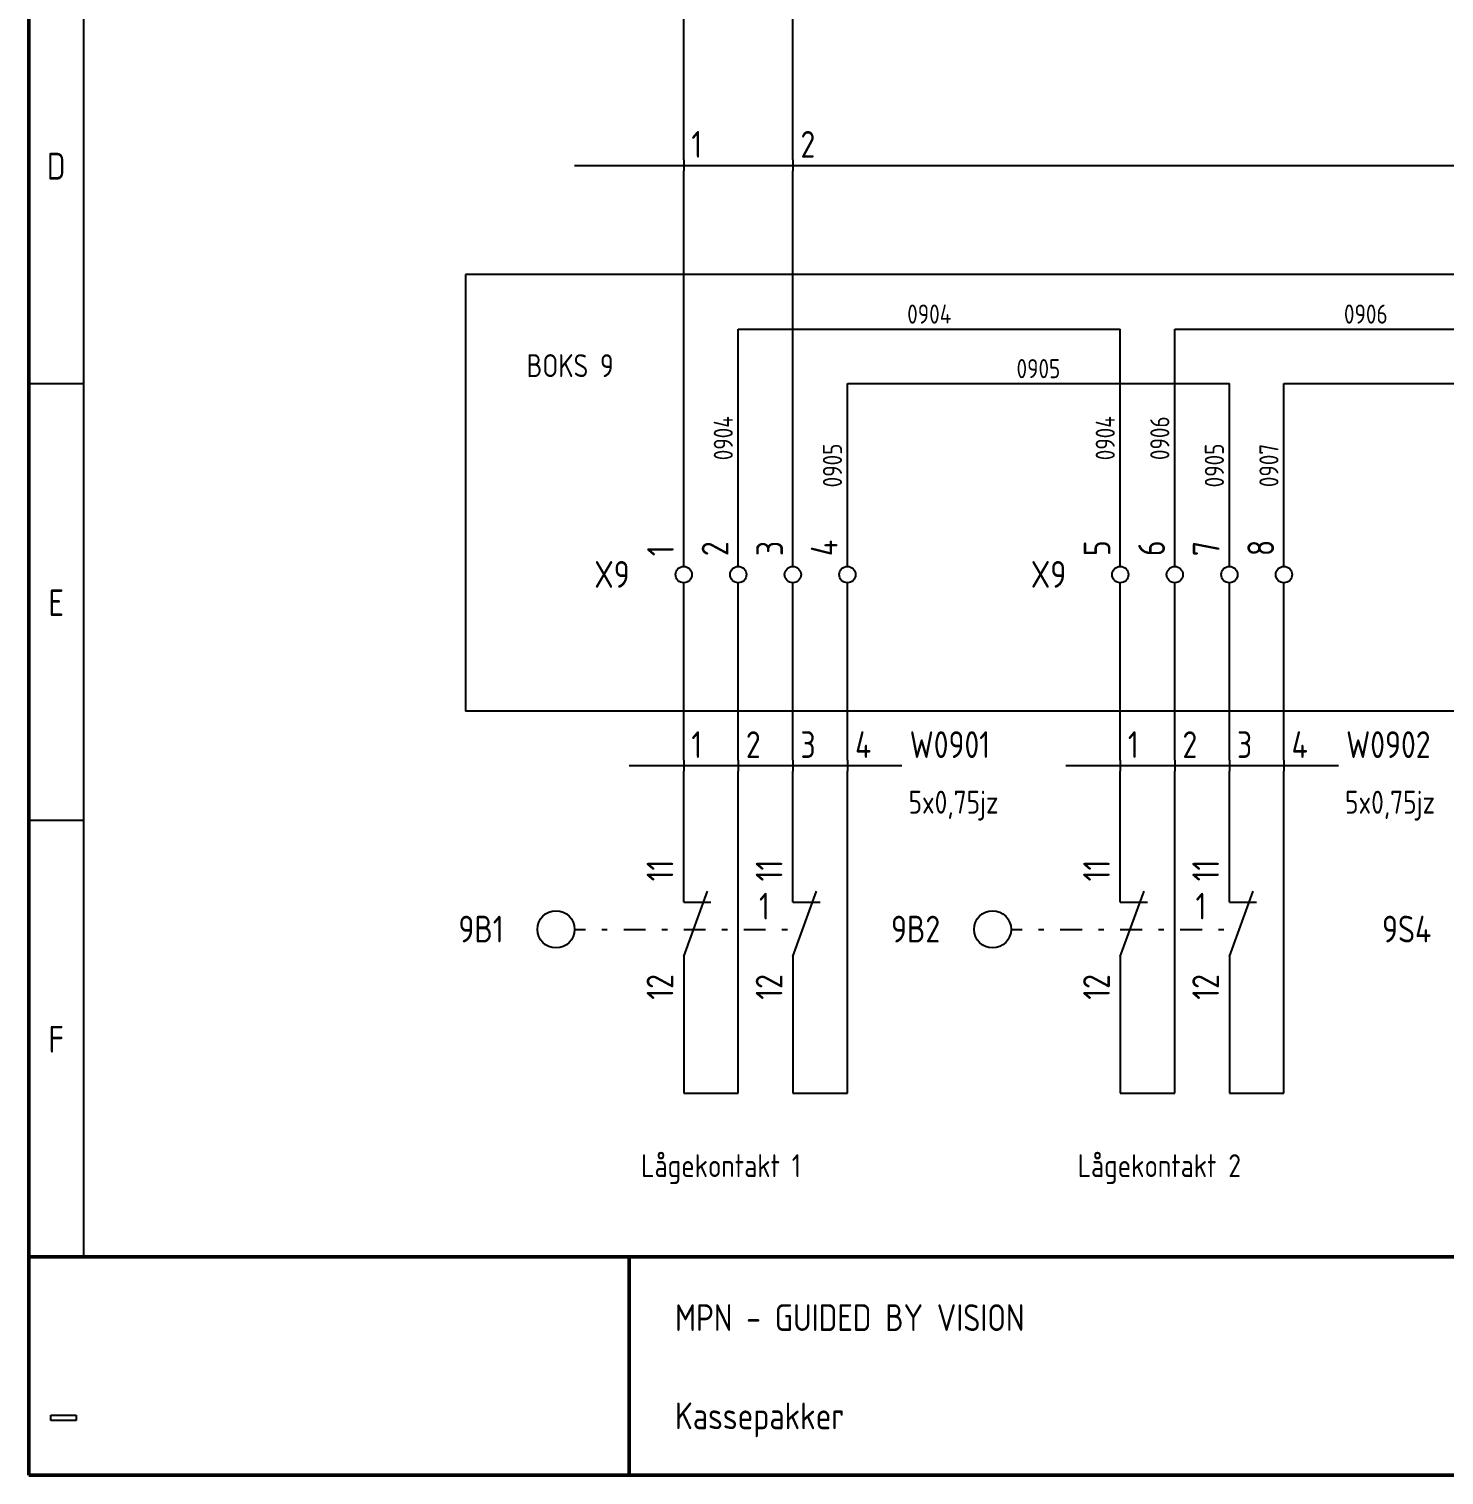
# Model space of a CAD drawing. Header units: millimetres. Extents: x 10 to 410, y 10 to 275.
# Drawn here: x 10 to 139.7, y 10 to 142.5 of the extents above; entities that cross this region are included whole.
import ezdxf
from ezdxf.enums import TextEntityAlignment as Align

# ---------------------------------------------------------------- set-up
doc = ezdxf.new("R2010")
doc.units = ezdxf.units.MM
doc.linetypes.add('Caddy_Dashdot', pattern=[5.5, 0.5, -1.5, 2, -1.5])
doc.linetypes.add('Caddy_Solid', pattern=[0])
doc.styles.add('Caddy_Vectorfont1p', font='isocp___.ttf', dxfattribs={"width": 0.9})
picture_1 = doc.add_image_def('image1.bmp', size_in_pixel=(51, 10))

# ---------------------------------------------------------------- blocks, each defined once
blk = doc.blocks.new('Blk1')
at = {"linetype": 'Caddy_Solid', "lineweight": 50}
for p, q in [((10, 10), (10, 275)), ((10, 30), (410, 30)), ((65, 30), (65, 10)), ((410, 10), (10, 10))]:
    blk.add_line(p, q, dxfattribs=at)
at = {"linetype": 'Caddy_Solid', "lineweight": 25}
for p, q in [((15, 270), (15, 30)), ((10, 110), (15, 110)), ((10, 70), (15, 70)), ((10, 30), (15, 30))]:
    blk.add_line(p, q, dxfattribs=at)
at = {"lineweight": 25, "style": 'Caddy_Vectorfont1p', "width": 0.9}
for s, p in [('D', (12.5, 128.7)), ('E', (12.5, 88.7)), ('F', (12.5, 48.7))]:
    blk.add_text(s, height=2.45, dxfattribs=at).set_placement(p, align=Align.CENTER)
for s, p in [('MPN - GUIDED BY VISION', (69.2, 23.2)), ('Kassepakker', (69.2, 14.2))]:
    blk.add_text(s, height=2.45, dxfattribs=at).set_placement(p)
image = blk.add_image(picture_1, insert=(12, 15), size_in_units=(2.32, 0.484))
blk = doc.blocks.new('Blk2')
at = {"linetype": 'Caddy_Solid', "lineweight": 25}
for p, q in [((85, 93.25), (85, 95)), ((85, 90), (85, 91.75))]:
    blk.add_line(p, q, dxfattribs=at)
blk.add_circle((85, 92.5), 0.75, dxfattribs=at)
at = {"lineweight": 25, "style": 'Caddy_Vectorfont1p', "width": 0.9}
blk.add_attdef('$TAG160400', (84.1, 94.2), '', height=2.45, rotation=90, dxfattribs=at)
at = {"lineweight": 25, "style": 'Caddy_Vectorfont1p', "width": 0.9, "flags": 1}
blk.add_attdef('$TAG160410', (87.6, 94.2), '', height=2.45, rotation=90, dxfattribs=at)
for tag, p in [('$TAG140020', (80.05, 98.3)), ('$TAG140050', (80.05, 94.8)), ('$TAG160010', (80.05, 91.3)), ('$TAG160030', (80.05, 87.8)), ('$TAG160040', (80.05, 82.8))]:
    blk.add_attdef(tag, text='', height=2.45, dxfattribs=at).set_placement(p, align=Align.RIGHT)
blk = doc.blocks.new('Blk3')
at = {"linetype": 'Caddy_Solid', "lineweight": 25}
for p, q in [((80, 93.25), (80, 95)), ((80, 90), (80, 91.75))]:
    blk.add_line(p, q, dxfattribs=at)
blk.add_circle((80, 92.5), 0.75, dxfattribs=at)
at = {"lineweight": 25, "style": 'Caddy_Vectorfont1p', "width": 0.9}
blk.add_attdef('$TAG160400', (79.1, 94.2), '', height=2.45, rotation=90, dxfattribs=at)
at = {"lineweight": 25, "style": 'Caddy_Vectorfont1p', "width": 0.9, "flags": 1}
blk.add_attdef('$TAG160410', (82.6, 94.2), '', height=2.45, rotation=90, dxfattribs=at)
for tag, p in [('$TAG140020', (75.05, 98.3)), ('$TAG140050', (75.05, 94.8)), ('$TAG160010', (75.05, 91.3)), ('$TAG160030', (75.05, 87.8)), ('$TAG160040', (75.05, 82.8))]:
    blk.add_attdef(tag, text='', height=2.45, dxfattribs=at).set_placement(p, align=Align.RIGHT)
blk = doc.blocks.new('Blk4')
at = {"linetype": 'Caddy_Solid', "lineweight": 25}
for p, q in [((75, 93.25), (75, 95)), ((75, 90), (75, 91.75))]:
    blk.add_line(p, q, dxfattribs=at)
blk.add_circle((75, 92.5), 0.75, dxfattribs=at)
at = {"lineweight": 25, "style": 'Caddy_Vectorfont1p', "width": 0.9}
blk.add_attdef('$TAG160400', (74.1, 94.2), '', height=2.45, rotation=90, dxfattribs=at)
at = {"lineweight": 25, "style": 'Caddy_Vectorfont1p', "width": 0.9, "flags": 1}
blk.add_attdef('$TAG160410', (77.6, 94.2), '', height=2.45, rotation=90, dxfattribs=at)
for tag, p in [('$TAG140020', (70.05, 98.3)), ('$TAG140050', (70.05, 94.8)), ('$TAG160010', (70.05, 91.3)), ('$TAG160030', (70.05, 87.8)), ('$TAG160040', (70.05, 82.8))]:
    blk.add_attdef(tag, text='', height=2.45, dxfattribs=at).set_placement(p, align=Align.RIGHT)
blk = doc.blocks.new('Blk5')
at = {"linetype": 'Caddy_Solid', "lineweight": 25}
for p, q in [((70, 93.25), (70, 95)), ((70, 90), (70, 91.75))]:
    blk.add_line(p, q, dxfattribs=at)
blk.add_circle((70, 92.5), 0.75, dxfattribs=at)
at = {"lineweight": 25, "style": 'Caddy_Vectorfont1p', "width": 0.9}
blk.add_attdef('$TAG160400', (69.1, 94.2), '', height=2.45, rotation=90, dxfattribs=at)
at = {"lineweight": 25, "style": 'Caddy_Vectorfont1p', "width": 0.9, "flags": 1}
blk.add_attdef('$TAG160410', (72.6, 94.2), '', height=2.45, rotation=90, dxfattribs=at)
for tag, p in [('$TAG140020', (65.05, 98.3)), ('$TAG140050', (65.05, 94.8)), ('$TAG160030', (65.05, 87.8)), ('$TAG160040', (65.05, 82.8))]:
    blk.add_attdef(tag, text='', height=2.45, dxfattribs=at).set_placement(p, align=Align.RIGHT)
at = {"lineweight": 25, "style": 'Caddy_Vectorfont1p', "width": 0.9}
blk.add_attdef('$TAG160010', text='', height=2.45, dxfattribs=at).set_placement((65.05, 91.3), align=Align.RIGHT)
blk = doc.blocks.new('Blk9')
at = {"linetype": 'Caddy_Solid', "lineweight": 25}
for p, q in [((110, 62.5), (110, 65)), ((110, 57.5), (112.18, 63.5)), ((110, 62.5), (112.5, 62.5)), ((110, 57.5), (110, 55))]:
    blk.add_line(p, q, dxfattribs=at)
at = {"lineweight": 25, "style": 'Caddy_Vectorfont1p', "width": 0.9}
blk.add_attdef('$TAG175000_00', (109.05, 64.4), '', height=2.45, rotation=90, dxfattribs=at)
for tag, p in [('$TAG175000_01', (109.05, 55.9)), ('$TAG160500', (110.6, 46.74))]:
    blk.add_attdef(tag, text='', height=2.45, rotation=90, dxfattribs=at).set_placement(p, align=Align.RIGHT)
blk = doc.blocks.new('Blk10')
at = {"linetype": 'Caddy_Solid', "lineweight": 25}
for p, q in [((120, 62.5), (120, 65)), ((120, 57.5), (122.18, 63.5)), ((120, 62.5), (122.5, 62.5)), ((120, 57.5), (120, 55))]:
    blk.add_line(p, q, dxfattribs=at)
at = {"lineweight": 25, "style": 'Caddy_Vectorfont1p', "width": 0.9}
blk.add_attdef('$TAG175000_00', (119.05, 64.4), '', height=2.45, rotation=90, dxfattribs=at)
for tag, p in [('$TAG175000_01', (119.05, 55.9)), ('$TAG160500', (120.6, 46.74))]:
    blk.add_attdef(tag, text='', height=2.45, rotation=90, dxfattribs=at).set_placement(p, align=Align.RIGHT)
blk = doc.blocks.new('Blk8')
at = {"linetype": 'Caddy_Solid', "lineweight": 25}
blk.add_line((100, 60), (101, 60), dxfattribs=at)
at = {"linetype": 'Caddy_Dashdot', "lineweight": 25}
blk.add_line((102.5, 60), (120, 60), dxfattribs=at)
at = {"linetype": 'Caddy_Solid', "lineweight": 25}
blk.add_circle((98.3, 60), 1.7, dxfattribs=at)
ref = blk.add_blockref('Blk9', (0, 0, 1))
ref.add_attrib('$TAG175000_00', '11', (109.05, 64.4), dxfattribs={"lineweight": 25, "height": 2.45, "rotation": 90, "style": 'Caddy_Vectorfont1p', "width": 0.9})
ref.add_attrib('$TAG175000_01', '12', dxfattribs={"lineweight": 25, "height": 2.45, "rotation": 90, "style": 'Caddy_Vectorfont1p', "width": 0.9}).set_placement((109.05, 55.9), align=Align.RIGHT)
ref = blk.add_blockref('Blk10', (0, 0, 1))
ref.add_attrib('$TAG175000_00', '11', (119.05, 64.4), dxfattribs={"lineweight": 25, "height": 2.45, "rotation": 90, "style": 'Caddy_Vectorfont1p', "width": 0.9})
ref.add_attrib('$TAG175000_01', '12', dxfattribs={"lineweight": 25, "height": 2.45, "rotation": 90, "style": 'Caddy_Vectorfont1p', "width": 0.9}).set_placement((119.05, 55.9), align=Align.RIGHT)
at = {"lineweight": 25, "style": 'Caddy_Vectorfont1p', "width": 0.9}
blk.add_attdef('$TAG175000_00', (116.9, 60.9), '', height=2.45, dxfattribs=at)
for tag, p in [('$TAG160010', (93.5, 58.8)), ('$TAG160030', (113.5, 55.3))]:
    blk.add_attdef(tag, text='', height=2.45, dxfattribs=at).set_placement(p, align=Align.RIGHT)
at = {"lineweight": 25, "style": 'Caddy_Vectorfont1p', "width": 0.9, "flags": 1}
blk.add_attdef('$TAG160040', text='', height=2.45, dxfattribs=at).set_placement((113.5, 51.8), align=Align.RIGHT)
blk = doc.blocks.new('Blk11')
at = {"linetype": 'Caddy_Solid', "lineweight": 25}
for p, q in [((125, 93.25), (125, 95)), ((125, 90), (125, 91.75))]:
    blk.add_line(p, q, dxfattribs=at)
blk.add_circle((125, 92.5), 0.75, dxfattribs=at)
at = {"lineweight": 25, "style": 'Caddy_Vectorfont1p', "width": 0.9}
blk.add_attdef('$TAG160400', (124.1, 94.2), '', height=2.45, rotation=90, dxfattribs=at)
at = {"lineweight": 25, "style": 'Caddy_Vectorfont1p', "width": 0.9, "flags": 1}
blk.add_attdef('$TAG160410', (127.6, 94.2), '', height=2.45, rotation=90, dxfattribs=at)
for tag, p in [('$TAG140020', (120.05, 98.3)), ('$TAG140050', (120.05, 94.8)), ('$TAG160010', (120.05, 91.3)), ('$TAG160030', (120.05, 87.8)), ('$TAG160040', (120.05, 82.8))]:
    blk.add_attdef(tag, text='', height=2.45, dxfattribs=at).set_placement(p, align=Align.RIGHT)
blk = doc.blocks.new('Blk12')
at = {"linetype": 'Caddy_Solid', "lineweight": 25}
for p, q in [((120, 93.25), (120, 95)), ((120, 90), (120, 91.75))]:
    blk.add_line(p, q, dxfattribs=at)
blk.add_circle((120, 92.5), 0.75, dxfattribs=at)
at = {"lineweight": 25, "style": 'Caddy_Vectorfont1p', "width": 0.9}
blk.add_attdef('$TAG160400', (119.1, 94.2), '', height=2.45, rotation=90, dxfattribs=at)
at = {"lineweight": 25, "style": 'Caddy_Vectorfont1p', "width": 0.9, "flags": 1}
blk.add_attdef('$TAG160410', (122.6, 94.2), '', height=2.45, rotation=90, dxfattribs=at)
for tag, p in [('$TAG140020', (115.05, 98.3)), ('$TAG140050', (115.05, 94.8)), ('$TAG160010', (115.05, 91.3)), ('$TAG160030', (115.05, 87.8)), ('$TAG160040', (115.05, 82.8))]:
    blk.add_attdef(tag, text='', height=2.45, dxfattribs=at).set_placement(p, align=Align.RIGHT)
blk = doc.blocks.new('Blk13')
at = {"linetype": 'Caddy_Solid', "lineweight": 25}
for p, q in [((115, 93.25), (115, 95)), ((115, 90), (115, 91.75))]:
    blk.add_line(p, q, dxfattribs=at)
blk.add_circle((115, 92.5), 0.75, dxfattribs=at)
at = {"lineweight": 25, "style": 'Caddy_Vectorfont1p', "width": 0.9}
blk.add_attdef('$TAG160400', (114.1, 94.2), '', height=2.45, rotation=90, dxfattribs=at)
at = {"lineweight": 25, "style": 'Caddy_Vectorfont1p', "width": 0.9, "flags": 1}
blk.add_attdef('$TAG160410', (117.6, 94.2), '', height=2.45, rotation=90, dxfattribs=at)
for tag, p in [('$TAG140020', (110.05, 98.3)), ('$TAG140050', (110.05, 94.8)), ('$TAG160010', (110.05, 91.3)), ('$TAG160030', (110.05, 87.8)), ('$TAG160040', (110.05, 82.8))]:
    blk.add_attdef(tag, text='', height=2.45, dxfattribs=at).set_placement(p, align=Align.RIGHT)
blk = doc.blocks.new('Blk14')
at = {"linetype": 'Caddy_Solid', "lineweight": 25}
for p, q in [((110, 93.25), (110, 95)), ((110, 90), (110, 91.75))]:
    blk.add_line(p, q, dxfattribs=at)
blk.add_circle((110, 92.5), 0.75, dxfattribs=at)
at = {"lineweight": 25, "style": 'Caddy_Vectorfont1p', "width": 0.9}
blk.add_attdef('$TAG160400', (109.1, 94.2), '', height=2.45, rotation=90, dxfattribs=at)
at = {"lineweight": 25, "style": 'Caddy_Vectorfont1p', "width": 0.9, "flags": 1}
blk.add_attdef('$TAG160410', (112.6, 94.2), '', height=2.45, rotation=90, dxfattribs=at)
for tag, p in [('$TAG140020', (105.05, 98.3)), ('$TAG140050', (105.05, 94.8)), ('$TAG160030', (105.05, 87.8)), ('$TAG160040', (105.05, 82.8))]:
    blk.add_attdef(tag, text='', height=2.45, dxfattribs=at).set_placement(p, align=Align.RIGHT)
at = {"lineweight": 25, "style": 'Caddy_Vectorfont1p', "width": 0.9}
blk.add_attdef('$TAG160010', text='', height=2.45, dxfattribs=at).set_placement((105.05, 91.3), align=Align.RIGHT)
blk = doc.blocks.new('Blk33')
at = {"linetype": 'Caddy_Solid', "lineweight": 25}
for p, q in [((150, 62.5), (150, 65)), ((160, 62.5), (160, 65)), ((150, 57.5), (152.18, 63.5)), ((150, 62.5), (152.5, 62.5)), ((160, 57.5), (162.18, 63.5)), ((160, 62.5), (162.5, 62.5)), ((141, 58), (141.53, 60.12)), ((143, 58), (142.47, 60.12)), ((142.5, 60), (144.5, 60)), ((143.5, 60), (145.5, 60)), ((146.5, 60), (148.56, 60)), ((149.5, 60), (150.91, 60)), ((151.5, 60), (153.56, 60)), ((154, 60), (156.06, 60)), ((156.5, 60), (158.56, 60)), ((156.5, 60), (158.56, 60)), ((159.5, 60), (160.91, 60)), ((141, 58), (143, 58)), ((150, 57.5), (150, 55)), ((160, 57.5), (160, 55))]:
    blk.add_line(p, q, dxfattribs=at)
blk.add_circle((142, 61), 1, dxfattribs=at)
at = {"lineweight": 25, "style": 'Caddy_Vectorfont1p', "width": 0.9}
for s, p in [('11', (149.4, 65.6)), ('11', (159.4, 65.6)), ('12', (149.4, 55.6)), ('12', (159.4, 55.6))]:
    blk.add_text(s, height=2.1, rotation=90, dxfattribs=at).set_placement(p)
blk.add_text('9S4', height=2.45, dxfattribs=at).set_placement((138.5, 58.8), align=Align.RIGHT)
for p in [(149.05, 64.4), (159.05, 64.4)]:
    blk.add_attdef('$TAG175000_00', p, '', height=2.45, rotation=90, dxfattribs=at)
for p in [(149.05, 55.9), (159.05, 55.9)]:
    blk.add_attdef('$TAG175000_01', text='', height=2.45, rotation=90, dxfattribs=at).set_placement(p, align=Align.RIGHT)
blk = doc.blocks.new('Blk35')
at = {"linetype": 'Caddy_Solid', "lineweight": 25}
for p, q in [((70, 62.5), (70, 65)), ((70, 57.5), (72.18, 63.5)), ((70, 62.5), (72.5, 62.5)), ((70, 57.5), (70, 55))]:
    blk.add_line(p, q, dxfattribs=at)
at = {"lineweight": 25, "style": 'Caddy_Vectorfont1p', "width": 0.9}
blk.add_attdef('$TAG175000_00', (69.05, 64.4), '', height=2.45, rotation=90, dxfattribs=at)
for tag, p in [('$TAG175000_01', (69.05, 55.9)), ('$TAG160500', (70.6, 46.74))]:
    blk.add_attdef(tag, text='', height=2.45, rotation=90, dxfattribs=at).set_placement(p, align=Align.RIGHT)
blk = doc.blocks.new('Blk36')
at = {"linetype": 'Caddy_Solid', "lineweight": 25}
for p, q in [((80, 62.5), (80, 65)), ((80, 57.5), (82.18, 63.5)), ((80, 62.5), (82.5, 62.5)), ((80, 57.5), (80, 55))]:
    blk.add_line(p, q, dxfattribs=at)
at = {"lineweight": 25, "style": 'Caddy_Vectorfont1p', "width": 0.9}
blk.add_attdef('$TAG175000_00', (79.05, 64.4), '', height=2.45, rotation=90, dxfattribs=at)
for tag, p in [('$TAG175000_01', (79.05, 55.9)), ('$TAG160500', (80.6, 46.74))]:
    blk.add_attdef(tag, text='', height=2.45, rotation=90, dxfattribs=at).set_placement(p, align=Align.RIGHT)
blk = doc.blocks.new('Blk34')
at = {"linetype": 'Caddy_Solid', "lineweight": 25}
blk.add_line((60, 60), (61, 60), dxfattribs=at)
at = {"linetype": 'Caddy_Dashdot', "lineweight": 25}
blk.add_line((62.5, 60), (80, 60), dxfattribs=at)
at = {"linetype": 'Caddy_Solid', "lineweight": 25}
blk.add_circle((58.3, 60), 1.7, dxfattribs=at)
ref = blk.add_blockref('Blk35', (0, 0, 1))
ref.add_attrib('$TAG175000_00', '11', (69.05, 64.4), dxfattribs={"lineweight": 25, "height": 2.45, "rotation": 90, "style": 'Caddy_Vectorfont1p', "width": 0.9})
ref.add_attrib('$TAG175000_01', '12', dxfattribs={"lineweight": 25, "height": 2.45, "rotation": 90, "style": 'Caddy_Vectorfont1p', "width": 0.9}).set_placement((69.05, 55.9), align=Align.RIGHT)
ref = blk.add_blockref('Blk36', (0, 0, 1))
ref.add_attrib('$TAG175000_00', '11', (79.05, 64.4), dxfattribs={"lineweight": 25, "height": 2.45, "rotation": 90, "style": 'Caddy_Vectorfont1p', "width": 0.9})
ref.add_attrib('$TAG175000_01', '12', dxfattribs={"lineweight": 25, "height": 2.45, "rotation": 90, "style": 'Caddy_Vectorfont1p', "width": 0.9}).set_placement((79.05, 55.9), align=Align.RIGHT)
at = {"lineweight": 25, "style": 'Caddy_Vectorfont1p', "width": 0.9}
blk.add_attdef('$TAG175000_00', (76.9, 60.9), '', height=2.45, dxfattribs=at)
for tag, p in [('$TAG160010', (53.5, 58.8)), ('$TAG160030', (73.5, 55.3))]:
    blk.add_attdef(tag, text='', height=2.45, dxfattribs=at).set_placement(p, align=Align.RIGHT)
at = {"lineweight": 25, "style": 'Caddy_Vectorfont1p', "width": 0.9, "flags": 1}
blk.add_attdef('$TAG160040', text='', height=2.45, dxfattribs=at).set_placement((73.5, 51.8), align=Align.RIGHT)
blk = doc.blocks.new('Blk37')
at = {"linetype": 'Caddy_Solid', "lineweight": 25}
blk.add_line((70, 75.5), (70, 74.5), dxfattribs=at)
at = {"lineweight": 25, "style": 'Caddy_Vectorfont1p', "width": 0.9}
blk.add_attdef('$TAG160210', (70.7, 75.7), '', height=2.45, dxfattribs=at)
at = {"lineweight": 25, "style": 'Caddy_Vectorfont1p', "width": 0.9, "flags": 1}
for tag, p in [('$TAG160010', (90.7, 75.7)), ('$TAG160220', (70.7, 70.7)), ('$TAG160030', (90.7, 70.7)), ('$TAG160230', (70.7, 65.7)), ('$TAG160200', (90.7, 65.7)), ('$TAG160040', (90.7, 60.7)), ('$TAG160101', (90.7, 55.7))]:
    blk.add_attdef(tag, p, '', height=2.45, dxfattribs=at)
blk = doc.blocks.new('Blk38')
at = {"linetype": 'Caddy_Solid', "lineweight": 25}
blk.add_line((75, 75.5), (75, 74.5), dxfattribs=at)
at = {"lineweight": 25, "style": 'Caddy_Vectorfont1p', "width": 0.9}
blk.add_attdef('$TAG160210', (75.7, 75.7), '', height=2.45, dxfattribs=at)
at = {"lineweight": 25, "style": 'Caddy_Vectorfont1p', "width": 0.9, "flags": 1}
for tag, p in [('$TAG160010', (90.7, 75.7)), ('$TAG160220', (75.7, 70.7)), ('$TAG160030', (90.7, 70.7)), ('$TAG160230', (75.7, 65.7)), ('$TAG160200', (90.7, 65.7)), ('$TAG160040', (90.7, 60.7)), ('$TAG160101', (90.7, 55.7))]:
    blk.add_attdef(tag, p, '', height=2.45, dxfattribs=at)
blk = doc.blocks.new('Blk39')
at = {"linetype": 'Caddy_Solid', "lineweight": 25}
blk.add_line((80, 75.5), (80, 74.5), dxfattribs=at)
at = {"lineweight": 25, "style": 'Caddy_Vectorfont1p', "width": 0.9}
blk.add_attdef('$TAG160210', (80.7, 75.7), '', height=2.45, dxfattribs=at)
at = {"lineweight": 25, "style": 'Caddy_Vectorfont1p', "width": 0.9, "flags": 1}
for tag, p in [('$TAG160010', (90.7, 75.7)), ('$TAG160220', (80.7, 70.7)), ('$TAG160030', (90.7, 70.7)), ('$TAG160230', (80.7, 65.7)), ('$TAG160200', (90.7, 65.7)), ('$TAG160040', (90.7, 60.7)), ('$TAG160101', (90.7, 55.7))]:
    blk.add_attdef(tag, p, '', height=2.45, dxfattribs=at)
blk = doc.blocks.new('Blk40')
at = {"linetype": 'Caddy_Solid', "lineweight": 25}
blk.add_line((85, 75.5), (85, 74.5), dxfattribs=at)
at = {"lineweight": 25, "style": 'Caddy_Vectorfont1p', "width": 0.9}
for tag, p in [('$TAG160210', (85.7, 75.7)), ('$TAG160010', (90.7, 75.7)), ('$TAG160030', (90.7, 70.7)), ('$TAG160200', (90.7, 65.7))]:
    blk.add_attdef(tag, p, '', height=2.45, dxfattribs=at)
at = {"lineweight": 25, "style": 'Caddy_Vectorfont1p', "width": 0.9, "flags": 1}
for tag, p in [('$TAG160220', (85.7, 70.7)), ('$TAG160230', (85.7, 65.7)), ('$TAG160040', (90.7, 60.7)), ('$TAG160101', (90.7, 55.7))]:
    blk.add_attdef(tag, p, '', height=2.45, dxfattribs=at)
blk = doc.blocks.new('Blk41')
at = {"linetype": 'Caddy_Solid', "lineweight": 25}
blk.add_line((110, 75.5), (110, 74.5), dxfattribs=at)
at = {"lineweight": 25, "style": 'Caddy_Vectorfont1p', "width": 0.9}
blk.add_attdef('$TAG160210', (110.7, 75.7), '', height=2.45, dxfattribs=at)
at = {"lineweight": 25, "style": 'Caddy_Vectorfont1p', "width": 0.9, "flags": 1}
for tag, p in [('$TAG160010', (130.7, 75.7)), ('$TAG160220', (110.7, 70.7)), ('$TAG160030', (130.7, 70.7)), ('$TAG160230', (110.7, 65.7)), ('$TAG160200', (130.7, 65.7)), ('$TAG160040', (130.7, 60.7)), ('$TAG160101', (130.7, 55.7))]:
    blk.add_attdef(tag, p, '', height=2.45, dxfattribs=at)
blk = doc.blocks.new('Blk42')
at = {"linetype": 'Caddy_Solid', "lineweight": 25}
blk.add_line((115, 75.5), (115, 74.5), dxfattribs=at)
at = {"lineweight": 25, "style": 'Caddy_Vectorfont1p', "width": 0.9}
blk.add_attdef('$TAG160210', (115.7, 75.7), '', height=2.45, dxfattribs=at)
at = {"lineweight": 25, "style": 'Caddy_Vectorfont1p', "width": 0.9, "flags": 1}
for tag, p in [('$TAG160010', (130.7, 75.7)), ('$TAG160220', (115.7, 70.7)), ('$TAG160030', (130.7, 70.7)), ('$TAG160230', (115.7, 65.7)), ('$TAG160200', (130.7, 65.7)), ('$TAG160040', (130.7, 60.7)), ('$TAG160101', (130.7, 55.7))]:
    blk.add_attdef(tag, p, '', height=2.45, dxfattribs=at)
blk = doc.blocks.new('Blk43')
at = {"linetype": 'Caddy_Solid', "lineweight": 25}
blk.add_line((120, 75.5), (120, 74.5), dxfattribs=at)
at = {"lineweight": 25, "style": 'Caddy_Vectorfont1p', "width": 0.9}
blk.add_attdef('$TAG160210', (120.7, 75.7), '', height=2.45, dxfattribs=at)
at = {"lineweight": 25, "style": 'Caddy_Vectorfont1p', "width": 0.9, "flags": 1}
for tag, p in [('$TAG160010', (130.7, 75.7)), ('$TAG160220', (120.7, 70.7)), ('$TAG160030', (130.7, 70.7)), ('$TAG160230', (120.7, 65.7)), ('$TAG160200', (130.7, 65.7)), ('$TAG160040', (130.7, 60.7)), ('$TAG160101', (130.7, 55.7))]:
    blk.add_attdef(tag, p, '', height=2.45, dxfattribs=at)
blk = doc.blocks.new('Blk44')
at = {"linetype": 'Caddy_Solid', "lineweight": 25}
blk.add_line((125, 75.5), (125, 74.5), dxfattribs=at)
at = {"lineweight": 25, "style": 'Caddy_Vectorfont1p', "width": 0.9}
for tag, p in [('$TAG160210', (125.7, 75.7)), ('$TAG160010', (130.7, 75.7)), ('$TAG160030', (130.7, 70.7)), ('$TAG160200', (130.7, 65.7))]:
    blk.add_attdef(tag, p, '', height=2.45, dxfattribs=at)
at = {"lineweight": 25, "style": 'Caddy_Vectorfont1p', "width": 0.9, "flags": 1}
for tag, p in [('$TAG160220', (125.7, 70.7)), ('$TAG160230', (125.7, 65.7)), ('$TAG160040', (130.7, 60.7)), ('$TAG160101', (130.7, 55.7))]:
    blk.add_attdef(tag, p, '', height=2.45, dxfattribs=at)
blk = doc.blocks.new('Blk49')
at = {"linetype": 'Caddy_Solid', "lineweight": 25}
blk.add_line((70, 130.5), (70, 129.5), dxfattribs=at)
at = {"lineweight": 25, "style": 'Caddy_Vectorfont1p', "width": 0.9}
blk.add_attdef('$TAG160210', (70.7, 130.7), '', height=2.45, dxfattribs=at)
at = {"lineweight": 25, "style": 'Caddy_Vectorfont1p', "width": 0.9, "flags": 1}
for tag, p in [('$TAG160010', (255.7, 130.7)), ('$TAG160220', (70.7, 125.7)), ('$TAG160030', (255.7, 125.7)), ('$TAG160230', (70.7, 120.7)), ('$TAG160200', (255.7, 120.7)), ('$TAG160040', (255.7, 115.7)), ('$TAG160101', (255.7, 110.7))]:
    blk.add_attdef(tag, p, '', height=2.45, dxfattribs=at)
blk = doc.blocks.new('Blk50')
at = {"linetype": 'Caddy_Solid', "lineweight": 25}
blk.add_line((80, 130.5), (80, 129.5), dxfattribs=at)
at = {"lineweight": 25, "style": 'Caddy_Vectorfont1p', "width": 0.9}
blk.add_attdef('$TAG160210', (80.7, 130.7), '', height=2.45, dxfattribs=at)
at = {"lineweight": 25, "style": 'Caddy_Vectorfont1p', "width": 0.9, "flags": 1}
for tag, p in [('$TAG160010', (255.7, 130.7)), ('$TAG160220', (80.7, 125.7)), ('$TAG160030', (255.7, 125.7)), ('$TAG160230', (80.7, 120.7)), ('$TAG160200', (255.7, 120.7)), ('$TAG160040', (255.7, 115.7)), ('$TAG160101', (255.7, 110.7))]:
    blk.add_attdef(tag, p, '', height=2.45, dxfattribs=at)

msp = doc.modelspace()

# ---------------------------------------------------------------- linework, layer by layer
at = {"linetype": 'Caddy_Solid', "lineweight": 25}
for p, q in [((70, 130.5), (70, 195)), ((80, 130.5), (80, 195)), ((60, 130), (255, 130)), ((70, 95), (70, 129.5)), ((80, 95), (80, 129.5)), ((270, 120), (50, 120)), ((50, 120), (50, 80)), ((75, 115), (110, 115)), ((75, 95), (75, 115)), ((110, 95), (110, 115)), ((115, 115), (150, 115)), ((115, 95), (115, 115)), ((85, 110), (120, 110)), ((85, 95), (85, 110)), ((120, 95), (120, 110)), ((125, 110), (160, 110)), ((125, 95), (125, 110)), ((70, 75.5), (70, 90)), ((75, 75.5), (75, 90)), ((80, 75.5), (80, 90)), ((85, 75.5), (85, 90)), ((110, 75.5), (110, 90)), ((115, 75.5), (115, 90)), ((120, 75.5), (120, 90)), ((125, 75.5), (125, 90)), ((270, 80), (50, 80)), ((65, 75), (90, 75)), ((70, 65), (70, 74.5)), ((75, 45), (75, 74.5)), ((80, 65), (80, 74.5)), ((85, 45), (85, 74.5)), ((105, 75), (130, 75)), ((110, 65), (110, 74.5)), ((115, 45), (115, 74.5)), ((120, 65), (120, 74.5)), ((125, 45), (125, 74.5)), ((70, 55), (70, 45)), ((80, 55), (80, 45)), ((110, 55), (110, 45)), ((120, 55), (120, 45)), ((70, 45), (75, 45)), ((80, 45), (85, 45)), ((110, 45), (115, 45)), ((120, 45), (125, 45))]:
    msp.add_line(p, q, dxfattribs=at)

# ---------------------------------------------------------------- block references
for name in ['Blk1', 'Blk33']:
    msp.add_blockref(name, (0, 0, 1))
ref = msp.add_blockref('Blk49', (0, 0, 1))
ref.add_attrib('$TAG160210', '1', (70.7, 130.7), dxfattribs={"lineweight": 25, "height": 2.45, "style": 'Caddy_Vectorfont1p', "width": 0.9})
ref = msp.add_blockref('Blk50', (0, 0, 1))
ref.add_attrib('$TAG160210', '2', (80.7, 130.7), dxfattribs={"lineweight": 25, "height": 2.45, "style": 'Caddy_Vectorfont1p', "width": 0.9})
ref = msp.add_blockref('Blk4', (0, 0, 1))
ref.add_attrib('$TAG160400', '2', (74.1, 94.2), dxfattribs={"lineweight": 25, "height": 2.45, "rotation": 90, "style": 'Caddy_Vectorfont1p', "width": 0.9})
ref = msp.add_blockref('Blk3', (0, 0, 1))
ref.add_attrib('$TAG160400', '3', (79.1, 94.2), dxfattribs={"lineweight": 25, "height": 2.45, "rotation": 90, "style": 'Caddy_Vectorfont1p', "width": 0.9})
ref = msp.add_blockref('Blk2', (0, 0, 1))
ref.add_attrib('$TAG160400', '4', (84.1, 94.2), dxfattribs={"lineweight": 25, "height": 2.45, "rotation": 90, "style": 'Caddy_Vectorfont1p', "width": 0.9})
ref = msp.add_blockref('Blk14', (0, 0, 1))
ref.add_attrib('$TAG160010', 'X9', dxfattribs={"lineweight": 25, "height": 2.45, "style": 'Caddy_Vectorfont1p', "width": 0.9}).set_placement((105.05, 91.3), align=Align.RIGHT)
ref.add_attrib('$TAG160400', '5', (109.1, 94.2), dxfattribs={"lineweight": 25, "height": 2.45, "rotation": 90, "style": 'Caddy_Vectorfont1p', "width": 0.9})
ref = msp.add_blockref('Blk13', (0, 0, 1))
ref.add_attrib('$TAG160400', '6', (114.1, 94.2), dxfattribs={"lineweight": 25, "height": 2.45, "rotation": 90, "style": 'Caddy_Vectorfont1p', "width": 0.9})
ref = msp.add_blockref('Blk12', (0, 0, 1))
ref.add_attrib('$TAG160400', '7', (119.1, 94.2), dxfattribs={"lineweight": 25, "height": 2.45, "rotation": 90, "style": 'Caddy_Vectorfont1p', "width": 0.9})
ref = msp.add_blockref('Blk11', (0, 0, 1))
ref.add_attrib('$TAG160400', '8', (124.1, 94.2), dxfattribs={"lineweight": 25, "height": 2.45, "rotation": 90, "style": 'Caddy_Vectorfont1p', "width": 0.9})
ref = msp.add_blockref('Blk5', (0, 0, 1))
ref.add_attrib('$TAG160010', 'X9', dxfattribs={"lineweight": 25, "height": 2.45, "style": 'Caddy_Vectorfont1p', "width": 0.9}).set_placement((65.05, 91.3), align=Align.RIGHT)
ref.add_attrib('$TAG160400', '1', (69.1, 94.2), dxfattribs={"lineweight": 25, "height": 2.45, "rotation": 90, "style": 'Caddy_Vectorfont1p', "width": 0.9})
ref = msp.add_blockref('Blk37', (0, 0, 1))
ref.add_attrib('$TAG160210', '1', (70.7, 75.7), dxfattribs={"lineweight": 25, "height": 2.45, "style": 'Caddy_Vectorfont1p', "width": 0.9})
ref = msp.add_blockref('Blk38', (0, 0, 1))
ref.add_attrib('$TAG160210', '2', (75.7, 75.7), dxfattribs={"lineweight": 25, "height": 2.45, "style": 'Caddy_Vectorfont1p', "width": 0.9})
ref = msp.add_blockref('Blk39', (0, 0, 1))
ref.add_attrib('$TAG160210', '3', (80.7, 75.7), dxfattribs={"lineweight": 25, "height": 2.45, "style": 'Caddy_Vectorfont1p', "width": 0.9})
ref = msp.add_blockref('Blk40', (0, 0, 1))
ref.add_attrib('$TAG160010', 'W0901', (90.7, 75.7), dxfattribs={"lineweight": 25, "height": 2.45, "style": 'Caddy_Vectorfont1p', "width": 0.9})
ref.add_attrib('$TAG160210', '4', (85.7, 75.7), dxfattribs={"lineweight": 25, "height": 2.45, "style": 'Caddy_Vectorfont1p', "width": 0.9})
ref = msp.add_blockref('Blk41', (0, 0, 1))
ref.add_attrib('$TAG160210', '1', (110.7, 75.7), dxfattribs={"lineweight": 25, "height": 2.45, "style": 'Caddy_Vectorfont1p', "width": 0.9})
ref = msp.add_blockref('Blk42', (0, 0, 1))
ref.add_attrib('$TAG160210', '2', (115.7, 75.7), dxfattribs={"lineweight": 25, "height": 2.45, "style": 'Caddy_Vectorfont1p', "width": 0.9})
ref = msp.add_blockref('Blk43', (0, 0, 1))
ref.add_attrib('$TAG160210', '3', (120.7, 75.7), dxfattribs={"lineweight": 25, "height": 2.45, "style": 'Caddy_Vectorfont1p', "width": 0.9})
ref = msp.add_blockref('Blk44', (0, 0, 1))
ref.add_attrib('$TAG160010', 'W0902', (130.7, 75.7), dxfattribs={"lineweight": 25, "height": 2.45, "style": 'Caddy_Vectorfont1p', "width": 0.9})
ref.add_attrib('$TAG160210', '4', (125.7, 75.7), dxfattribs={"lineweight": 25, "height": 2.45, "style": 'Caddy_Vectorfont1p', "width": 0.9})
ref = msp.add_blockref('Blk34', (0, 0, 1))
ref.add_attrib('$TAG160010', '9B1', dxfattribs={"lineweight": 25, "height": 2.45, "style": 'Caddy_Vectorfont1p', "width": 0.9}).set_placement((53.5, 58.8), align=Align.RIGHT)
ref.add_attrib('$TAG175000_00', '1', (76.9, 60.9), dxfattribs={"lineweight": 25, "height": 2.45, "style": 'Caddy_Vectorfont1p', "width": 0.9})
ref = msp.add_blockref('Blk8', (0, 0, 1))
ref.add_attrib('$TAG160010', '9B2', dxfattribs={"lineweight": 25, "height": 2.45, "style": 'Caddy_Vectorfont1p', "width": 0.9}).set_placement((93.5, 58.8), align=Align.RIGHT)
ref.add_attrib('$TAG175000_00', '1', (116.9, 60.9), dxfattribs={"lineweight": 25, "height": 2.45, "style": 'Caddy_Vectorfont1p', "width": 0.9})

# ---------------------------------------------------------------- texts
at = {"lineweight": 25, "style": 'Caddy_Vectorfont1p', "width": 0.9}
for s, p in [('0904', (92.5, 115.5)), ('0906', (132.5, 115.5)), ('0905', (102.5, 110.5))]:
    msp.add_text(s, height=1.75, dxfattribs=at).set_placement(p, align=Align.CENTER)
for s, p in [('BOKS 9', (55.6, 110.6)), ('5x0,75jz', (90.6, 70.6)), ('5x0,75jz', (130.6, 70.6)), ('Lågekontakt 1', (66.1, 37.3)), ('Lågekontakt 2', (106.1, 37.3))]:
    msp.add_text(s, height=2.1, dxfattribs=at).set_placement(p)
for s, p in [('0904', (74.5, 105)), ('0904', (109.5, 105)), ('0906', (114.5, 105)), ('0905', (84.5, 102.5)), ('0905', (119.5, 102.5)), ('0907', (124.5, 102.5))]:
    msp.add_text(s, height=1.75, rotation=90, dxfattribs=at).set_placement(p, align=Align.CENTER)

doc.saveas('drawing.dxf')
